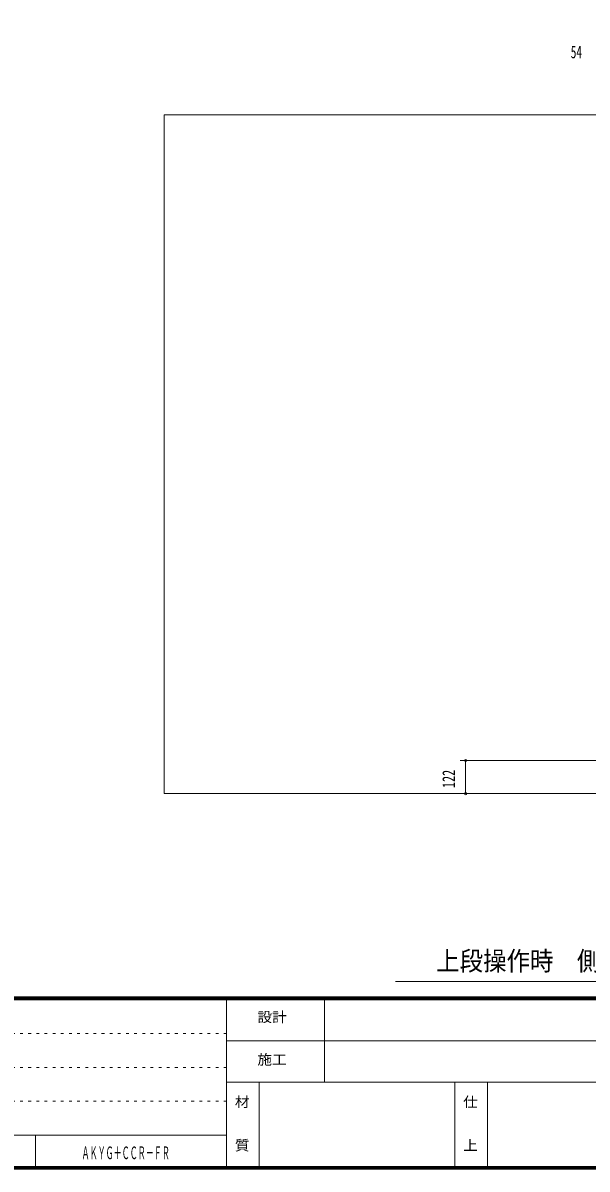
# Model space of a CAD drawing. Units: millimetres, scale not verified. Extents: x -5740 to 5740, y -4020 to 4020.
# Drawn here: x 810 to 2886, y -4020 to 202 of the extents above; entities that cross this region are included whole.
import ezdxf
from ezdxf.enums import TextEntityAlignment as Align

# ---------------------------------------------------------------- set-up
doc = ezdxf.new("R2010")
doc.units = ezdxf.units.MM
doc.header["$LTSCALE"] = 10
doc.linetypes.add('USER1', pattern=[3, 1, -2])
for name, color, linetype, lineweight in [('0-2_2-03BODL', 7, 'Continuous', 18), ('0-B_2-F', 3, 'Continuous', 18), ('1-0_0-00', 4, 'Continuous', 18)]:
    doc.layers.add(name, color=color, linetype=linetype, lineweight=lineweight)
doc.styles.add('ＭＳ ゴシック', font='')
doc.styles.get('ＭＳ ゴシック').set_extended_font_data('MS Gothic')

msp = doc.modelspace()

# ---------------------------------------------------------------- linework, layer by layer
at = {"layer": '0-2_2-03BODL'}
for p, q in [((1329.32, -136.58), (1329.32, -2636.58)), ((4949.32, -136.58), (1329.32, -136.58)), ((4949.32, -2636.58), (1329.32, -2636.58))]:
    msp.add_line(p, q, dxfattribs=at)
at = {"layer": '0-B_2-F'}
for p, q in [((2419.32, -2514.6), (2941.58, -2514.6)), ((2439.32, -2514.6), (2439.32, -2636.58)), ((4101.43, -3329.34), (2181.43, -3329.34))]:
    msp.add_line(p, q, dxfattribs=at)
for centre, start, end in [((2439.32, -2514.6), 0, 180), ((2439.32, -2514.6), 180, 0), ((2439.32, -2636.58), 0, 180), ((2439.32, -2636.58), 180, 0)]:
    msp.add_arc(centre, 4, start, end, dxfattribs=at)
at = {"layer": '1-0_0-00', "color": 5}
for p, q in [((-5730.47, -3385.85), (5729.53, -3385.85)), ((5729.53, -3386.85), (-5730.47, -3386.85)), ((-5730.47, -3387.85), (5729.53, -3387.85)), ((5729.53, -3388.85), (-5730.47, -3388.85)), ((-5730.47, -3389.85), (5729.53, -3389.85)), ((5729.53, -3390.85), (-5730.47, -3390.85)), ((-5730.47, -3391.85), (5729.53, -3391.85)), ((5729.53, -3392.85), (-5730.47, -3392.85)), ((-5730.47, -3393.85), (5729.53, -3393.85)), ((5729.53, -3394.85), (-5730.47, -3394.85)), ((-5730.47, -3395.85), (5729.53, -3395.85)), ((1559.54, -3395.85), (1559.54, -4019.85)), ((1919.54, -3699.85), (1919.54, -3395.85)), ((3079.53, -3547.85), (1559.54, -3547.85)), ((1559.54, -3699.85), (3079.53, -3699.85)), ((1679.53, -4019.85), (1679.53, -3699.85)), ((2399.53, -4019.85), (2399.53, -3699.85)), ((2519.53, -3699.85), (2519.53, -4019.85)), ((856.34, -4019.85), (856.34, -3895.05))]:
    msp.add_line(p, q, dxfattribs=at)
at = {"layer": '1-0_0-00', "color": 6, "linetype": 'USER1'}
for p, q in [((1559.53, -3520.65), (-5740.47, -3520.65)), ((-5740.47, -3645.45), (1559.54, -3645.45)), ((1559.54, -3770.25), (-5740.47, -3770.25))]:
    msp.add_line(p, q, dxfattribs=at)
at = {"layer": '1-0_0-00', "color": 5}
for points in [[(5739.53, 4020.15), (-5740.47, 4020.15), (-5740.47, -4019.85), (5739.53, -4019.85)], [(5738.53, 4019.15), (5738.53, -4018.85), (-5739.47, -4018.85), (-5739.47, 4019.15)], [(5737.53, 4018.15), (5737.53, -4017.85), (-5738.47, -4017.85), (-5738.47, 4018.15)], [(5736.53, 4017.15), (5736.53, -4016.85), (-5737.47, -4016.85), (-5737.47, 4017.15)], [(5735.53, 4016.15), (5735.53, -4015.85), (-5736.47, -4015.85), (-5736.47, 4016.15)], [(5734.53, 4015.15), (5734.53, -4014.85), (-5735.47, -4014.85), (-5735.47, 4015.15)], [(5733.53, 4014.15), (5733.53, -4013.85), (-5734.47, -4013.85), (-5734.47, 4014.15)], [(5732.53, 4013.15), (5732.53, -4012.85), (-5733.47, -4012.85), (-5733.47, 4013.15)], [(5731.53, 4012.15), (5731.53, -4011.85), (-5732.47, -4011.85), (-5732.47, 4012.15)], [(5730.53, 4011.15), (5730.53, -4010.85), (-5731.47, -4010.85), (-5731.47, 4011.15)], [(5729.53, 4010.15), (5729.53, -4009.85), (-5730.47, -4009.85), (-5730.47, 4010.15)]]:
    msp.add_lwpolyline(points, close=True, dxfattribs=at)
msp.add_lwpolyline([(1559.54, -3895.05), (556.34, -3895.05), (556.34, -4019.85)], dxfattribs=at)

# ---------------------------------------------------------------- texts
at = {"layer": '0-B_2-F', "color": 7, "style": 'ＭＳ ゴシック'}
for s, height, width, p in [('54', 46.89, 0.65, (2826.2, 58.22)), ('上段操作時\u3000側面図\u3000Ｓ＝１／２０', 70.33, 0.9, (2330.94, -3309.34))]:
    msp.add_text(s, height=height, dxfattribs=dict(at, width=width)).set_placement(p, align=Align.BOTTOM_LEFT)
at = {"layer": '0-B_2-F', "color": 7, "style": 'ＭＳ ゴシック', "width": 0.7}
msp.add_text('122', height=46.89, rotation=90, dxfattribs=at).set_placement((2414.52, -2615.98), align=Align.BOTTOM_LEFT)
at = {"layer": '1-0_0-00', "color": 7, "style": 'ＭＳ ゴシック'}
for s, height, width, p in [('設計', 37.51, 1.05, (1673.1, -3489.54)), ('施工', 37.51, 1.05, (1673.1, -3646.33)), ('材', 37.51, 1.05, (1590.09, -3802.33)), ('仕', 37.51, 1.05, (2430.09, -3802.33)), ('質', 37.51, 1.05, (1590.09, -3962.33)), ('上', 37.51, 1.05, (2430.09, -3962.33)), ('ＡＫＹＧ＋ＣＣＲ－ＦＲ', 46.89, 0.45, (1025.65, -3997.45))]:
    msp.add_text(s, height=height, dxfattribs=dict(at, width=width)).set_placement(p, align=Align.BOTTOM_LEFT)

doc.saveas('drawing.dxf')
